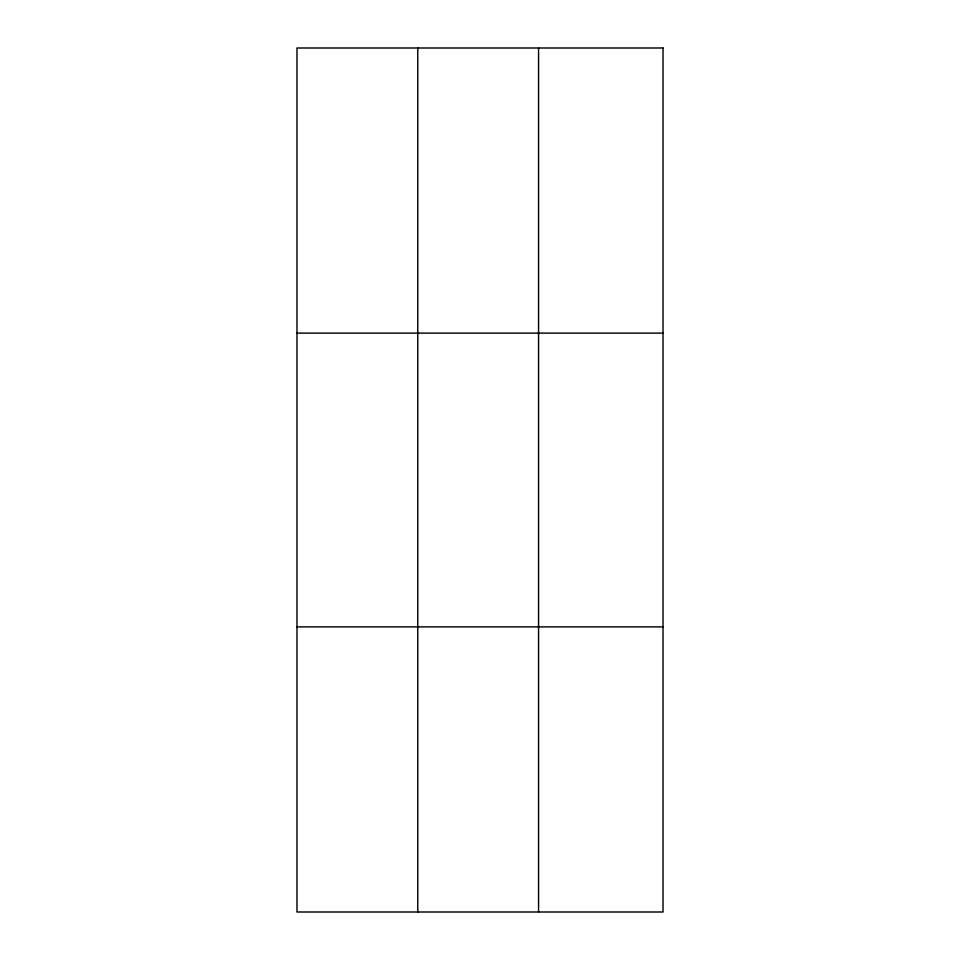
<?xml version="1.0" encoding="UTF-8"?>
<svg xmlns="http://www.w3.org/2000/svg" width="960" height="960" viewBox="0 0 960 960"><rect width="100%" height="100%" fill="white"/><g stroke="black" fill="none" stroke-linecap="round" stroke-linejoin="round"><path stroke-width="1.44" d="M417.768 48L417.768 912M538.572 48L538.572 912M296.976 333.12L663.024 333.12M296.976 626.88L663.024 626.88M663.024 48L663.024 912L296.976 912L296.976 48L663.024 48"/></g></svg>
